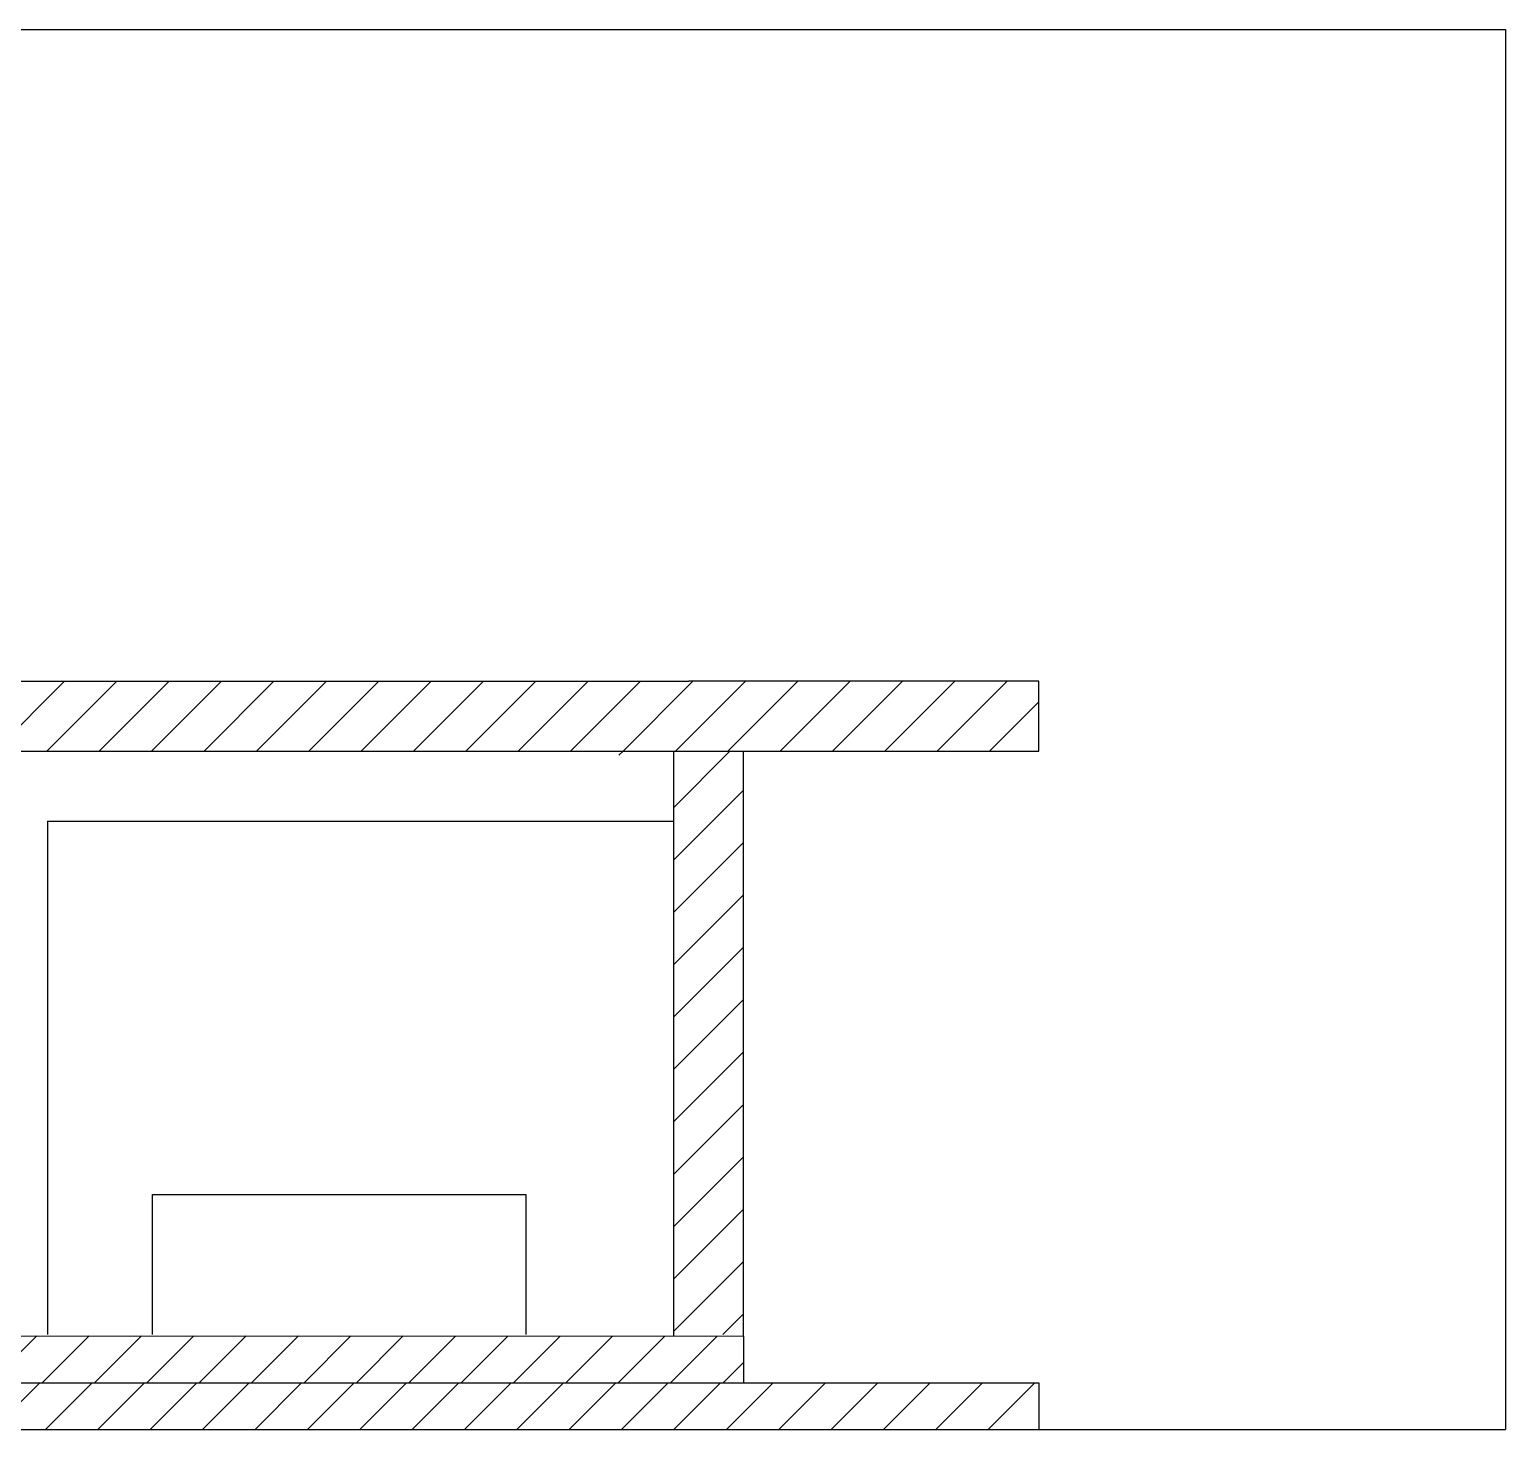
# Model space of a CAD drawing. Header units: centimetres. Extents: x -3096 to 17897, y -3131 to 15798.
# Drawn here: x 13497 to 14130, y 2039 to 2639 of the extents above; entities that cross this region are included whole.
import ezdxf

# ---------------------------------------------------------------- set-up
doc = ezdxf.new("R2010")
doc.units = ezdxf.units.CM

msp = doc.modelspace()

# ---------------------------------------------------------------- hatches: boundary and pattern name
at = {"transparency": 33554508}
h = msp.add_hatch(dxfattribs=at)
h.set_pattern_fill('ANSI31', color=256, scale=5)
h.set_pattern_definition([(45, (10118.907, 0), (-11.22532, 11.22532), [])])
h.paths.add_polyline_path([(13803.33, 2079.23), (12443.33, 2079.89), (12443.33, 2059.23), (13803.33, 2059.23)])
h = msp.add_hatch(dxfattribs=at)
h.set_pattern_fill('ANSI31', color=256, scale=5)
h.set_pattern_definition([(45, (10125.583, -14.767), (-11.22532, 11.22532), [])])
h.paths.add_polyline_path([(12330, 2059.23), (12330, 2039.23), (13930, 2039.23), (13930, 2059.23)])

# ---------------------------------------------------------------- linework, layer by layer
for p, q in [((12130, 2639.23), (14130, 2639.23)), ((14130, 2639.23), (14130, 2039.23)), ((12480, 2359.89), (13780, 2359.89)), ((13930, 2359.89), (13780, 2359.89)), ((13930, 2329.89), (13930, 2359.89)), ((12330, 2329.89), (13780, 2329.89)), ((13773.33, 2329.89), (13773.33, 2079.23)), ((13780, 2329.89), (13930, 2329.89)), ((13803.33, 2079.23), (13803.33, 2329.89)), ((13505, 2299.89), (13505, 2079.89)), ((13505, 2299.89), (13773.33, 2299.89)), ((13550, 2079.89), (13550, 2139.89)), ((13550, 2139.89), (13710, 2139.89)), ((13710, 2139.89), (13710, 2079.89)), ((12443.33, 2079.89), (13803.33, 2079.23)), ((13803.33, 2079.23), (13803.33, 2059.23)), ((12330, 2059.23), (13930, 2059.23)), ((13930, 2059.23), (13930, 2039.23)), ((12330, 2039.23), (13930, 2039.23)), ((13930, 2039.23), (14130, 2039.23))]:
    msp.add_line(p, q)
at = {"linetype": 'Continuous', "transparency": 33554508}
for p, q in [((13482.31, 2329.89), (13512.31, 2359.89)), ((13504.76, 2329.89), (13534.76, 2359.89)), ((13527.21, 2329.89), (13557.21, 2359.89)), ((13549.66, 2329.89), (13579.66, 2359.89)), ((13572.11, 2329.89), (13602.11, 2359.89)), ((13594.56, 2329.89), (13624.56, 2359.89)), ((13617.02, 2329.89), (13647.02, 2359.89)), ((13639.47, 2329.89), (13669.47, 2359.89)), ((13661.92, 2329.89), (13691.92, 2359.89)), ((13684.37, 2329.89), (13714.37, 2359.89)), ((13706.82, 2329.89), (13736.82, 2359.89)), ((13729.27, 2329.89), (13759.27, 2359.89)), ((13751.72, 2329.89), (13781.72, 2359.89)), ((13774.17, 2329.89), (13804.17, 2359.89)), ((13796.62, 2329.89), (13826.62, 2359.89)), ((13819.07, 2329.89), (13849.07, 2359.89)), ((13841.52, 2329.89), (13871.52, 2359.89)), ((13863.97, 2329.89), (13893.97, 2359.89)), ((13886.42, 2329.89), (13916.42, 2359.89)), ((13908.87, 2329.89), (13930, 2351.02)), ((13750, 2328.17), (13751.72, 2329.89)), ((13773.33, 2305.72), (13797.49, 2329.89)), ((13773.33, 2283.27), (13803.33, 2313.27)), ((13773.33, 2260.82), (13803.33, 2290.82)), ((13773.33, 2238.37), (13803.33, 2268.37)), ((13773.33, 2215.92), (13803.33, 2245.92)), ((13773.33, 2193.47), (13803.33, 2223.47)), ((13773.33, 2171.02), (13803.33, 2201.02)), ((13773.33, 2148.56), (13803.33, 2178.56)), ((13773.33, 2126.11), (13803.33, 2156.11)), ((13773.33, 2103.66), (13803.33, 2133.66)), ((13773.33, 2081.21), (13803.33, 2111.21)), ((13794.45, 2079.89), (13803.33, 2088.76))]:
    msp.add_line(p, q, dxfattribs=at)

doc.saveas('drawing.dxf')
